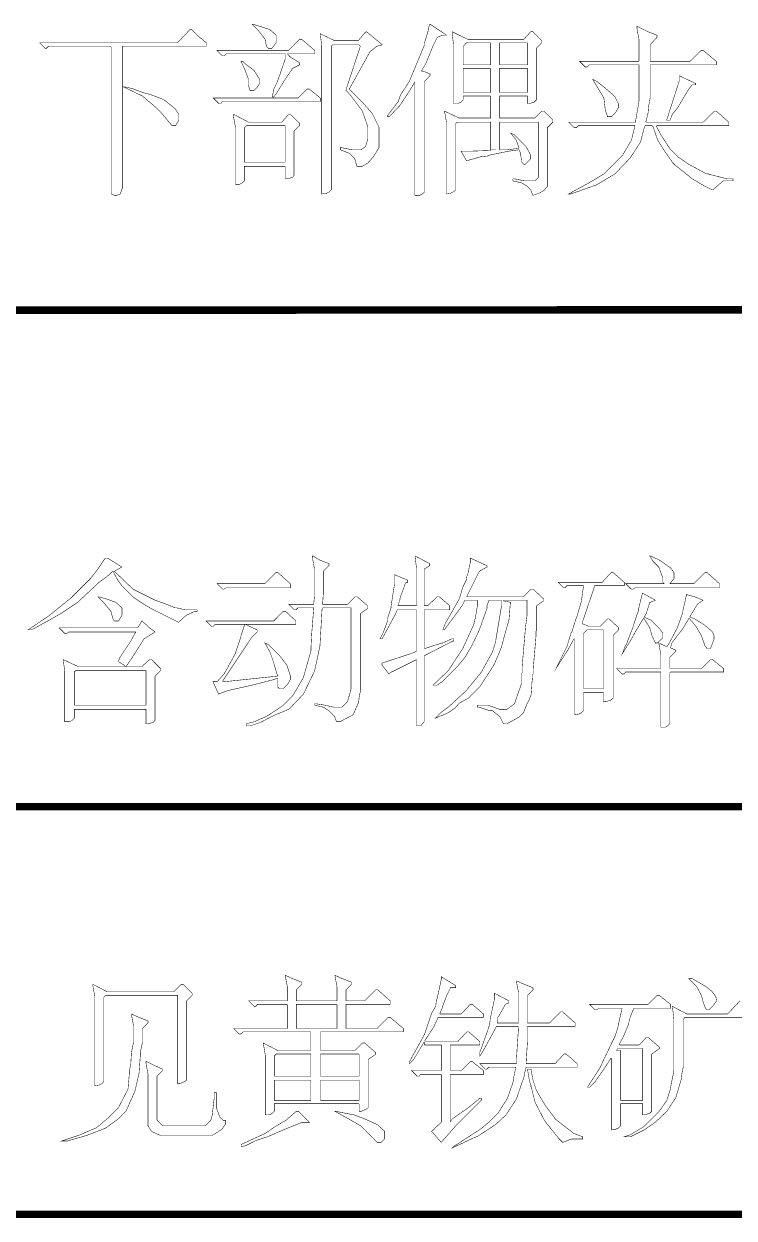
# Model space of a CAD drawing. Extents: x 94 to 452, y -72 to 1042.
# Drawn here: x 265.5 to 279.63, y 119.26 to 143.01 of the extents above; entities that cross this region are included whole.
import ezdxf

# ---------------------------------------------------------------- set-up
doc = ezdxf.new("R2010")
doc.units = 0
doc.header["$MEASUREMENT"] = 0
doc.layers.add('TREE_LAYER', color=7, linetype='Continuous')

msp = doc.modelspace()

# ---------------------------------------------------------------- linework, layer by layer
at = {"layer": 'TREE_LAYER'}
for points, const_width, elevation in [([(270.049836, 143.002322), (270.03611, 143.002322), (270.15964, 142.878793), (270.296894, 142.700361), (270.324345, 142.563107), (270.365522, 142.52193), (270.434149, 142.52193), (270.516502, 142.631734), (270.516502, 142.782714), (270.392973, 142.892518), (270.187091, 142.961146), (270.132189, 142.974871), (270.049836, 143.002322), (270.049836, 143.002322)], 0.01, 73), ([(273.577287, 143.002322), (273.563561, 142.988597), (273.53611, 142.851342), (273.467483, 142.631734), (273.467483, 142.590558), (273.165522, 141.863107), (272.987091, 141.588597), (272.945914, 141.465067), (272.726306, 141.176832), (272.726306, 141.163107), (272.767483, 141.163107), (272.987091, 141.39644), (273.165522, 141.67095), (273.275326, 141.849381), (273.275326, 141.849381), (273.275326, 139.598401), (273.371404, 139.598401), (273.426306, 139.625852), (273.467483, 139.667028), (273.467483, 141.863107), (273.577287, 141.97291), (273.577287, 142.014087), (273.440032, 142.068989), (273.412581, 142.068989), (273.412581, 142.082714), (273.494934, 142.219969), (273.645914, 142.590558), (273.714542, 142.727812), (273.728267, 142.741538), (273.824345, 142.782714), (273.906698, 142.782714), (273.577287, 143.002322), (273.577287, 143.002322)], 0.01, 73), ([(277.694934, 142.961146), (277.694934, 142.961146), (277.694934, 142.906244), (277.73611, 142.686636), (277.73611, 142.274871), (277.722385, 142.261146), (276.555718, 142.261146), (276.665522, 142.151342), (276.706698, 142.151342), (276.747875, 142.192518), (277.722385, 142.192518), (277.73611, 142.192518), (277.73611, 141.478793), (277.667483, 141.080754), (277.667483, 141.053303), (276.33611, 141.053303), (276.445914, 140.943499), (276.487091, 140.943499), (276.528267, 140.984675), (277.653757, 140.984675), (277.653757, 140.984675), (277.58513, 140.69644), (277.406698, 140.394479), (277.03611, 140.023891), (276.7616, 139.859185), (276.33611, 139.625852), (276.377287, 139.625852), (276.88513, 139.804283), (277.255718, 140.023891), (277.557679, 140.339577), (277.763561, 140.655263), (277.845914, 140.97095), (277.85964, 140.984675), (277.996894, 140.984675), (278.01062, 140.97095), (278.106698, 140.69644), (278.243953, 140.476832), (278.408659, 140.243499), (278.449836, 140.202322), (278.792973, 139.927812), (279.026306, 139.790558), (279.191012, 139.708205), (279.204738, 139.708205), (279.41062, 139.886636), (279.602777, 139.886636), (279.602777, 139.927812), (279.479247, 139.927812), (279.053757, 140.037616), (278.724345, 140.216048), (278.504738, 140.367028), (278.353757, 140.518008), (278.175326, 140.792518), (278.079247, 140.97095), (278.092973, 140.984675), (279.520424, 140.984675), (279.520424, 141.053303), (279.273365, 141.27291), (279.232189, 141.27291), (279.012581, 141.053303), (277.873365, 141.053303), (277.873365, 141.067028), (277.914542, 141.231734), (277.928267, 141.382714), (277.955718, 141.533695), (277.955718, 142.192518), (277.955718, 142.192518), (279.273365, 142.192518), (279.273365, 142.261146), (279.012581, 142.480754), (278.971404, 142.480754), (278.751796, 142.261146), (277.955718, 142.261146), (277.955718, 142.274871), (277.955718, 142.590558), (278.092973, 142.741538), (278.092973, 142.782714), (277.914542, 142.851342), (277.694934, 142.961146), (277.694934, 142.961146)], 0.01, 73), ([(268.841992, 142.892518), (268.800816, 142.892518), (268.553757, 142.631734), (265.808659, 142.631734), (265.918463, 142.52193), (265.945914, 142.52193), (265.987091, 142.563107), (267.222385, 142.563107), (267.23611, 142.549381), (267.23611, 139.625852), (267.304738, 139.598401), (267.345914, 139.598401), (267.414542, 139.625852), (267.455718, 139.735656), (267.455718, 142.549381), (267.455718, 142.563107), (269.130228, 142.563107), (269.130228, 142.631734), (268.992973, 142.741538), (268.841992, 142.892518), (268.841992, 142.892518)], 0.01, 73), ([(271.024345, 142.700361), (270.983169, 142.700361), (270.763561, 142.480754), (269.33611, 142.480754), (269.445914, 142.37095), (269.487091, 142.37095), (269.528267, 142.412126), (270.694934, 142.412126), (270.694934, 142.412126), (270.694934, 142.302322), (270.543953, 141.863107), (270.475326, 141.725852), (270.434149, 141.533695), (269.267483, 141.533695), (269.377287, 141.423891), (269.418463, 141.423891), (269.445914, 141.465067), (271.394934, 141.465067), (271.394934, 141.533695), (271.175326, 141.712126), (271.134149, 141.712126), (270.955718, 141.533695), (270.447875, 141.533695), (270.447875, 141.533695), (270.516502, 141.616048), (270.694934, 141.904283), (270.845914, 142.123891), (270.983169, 142.192518), (270.983169, 142.233695), (270.804738, 142.343499), (270.73611, 142.412126), (270.73611, 142.412126), (271.28513, 142.412126), (271.28513, 142.480754), (271.024345, 142.700361), (271.024345, 142.700361)], 0.01, 73), ([(272.314542, 142.851342), (272.287091, 142.837616), (272.149836, 142.67291), (271.683169, 142.67291), (271.394934, 142.810165), (271.422385, 142.576832), (271.422385, 139.625852), (271.518463, 139.639577), (271.573365, 139.667028), (271.614542, 139.708205), (271.614542, 142.563107), (271.641992, 142.590558), (272.163561, 142.590558), (272.191012, 142.563107), (271.902777, 141.684675), (271.98513, 141.602322), (272.232189, 141.27291), (272.341992, 140.957224), (272.341992, 140.723891), (272.300816, 140.586636), (272.300816, 140.57291), (272.204738, 140.504283), (272.026306, 140.504283), (271.820424, 140.545459), (271.792973, 140.545459), (271.792973, 140.504283), (271.971404, 140.435656), (272.081208, 140.325852), (272.122385, 140.174871), (272.232189, 140.174871), (272.341992, 140.243499), (272.451796, 140.367028), (272.5616, 140.545459), (272.5616, 140.957224), (272.424345, 141.231734), (272.204738, 141.478793), (271.971404, 141.712126), (272.383169, 142.453303), (272.520424, 142.563107), (272.630228, 142.590558), (272.314542, 142.851342), (272.314542, 142.851342)], 0.01, 73), ([(274.016502, 142.851342), (274.016502, 142.851342), (274.016502, 142.823891), (274.043953, 142.604283), (274.043953, 141.423891), (274.126306, 141.423891), (274.194934, 141.451342), (274.23611, 141.492518), (274.23611, 141.561146), (274.23611, 141.574871), (274.771404, 141.574871), (274.78513, 141.561146), (274.78513, 141.135656), (274.771404, 141.135656), (274.153757, 141.135656), (273.865522, 141.27291), (273.906698, 141.039577), (273.906698, 139.625852), (273.989051, 139.639577), (274.043953, 139.667028), (274.08513, 139.708205), (274.08513, 141.025852), (274.126306, 141.053303), (274.771404, 141.053303), (274.78513, 141.053303), (274.78513, 140.504283), (274.881208, 140.504283), (274.881208, 140.504283), (274.881208, 140.504283), (274.78513, 140.504283), (274.78513, 140.490558), (274.387091, 140.476832), (274.387091, 140.476832), (274.291012, 140.476832), (274.291012, 140.476832), (274.194934, 140.476832), (274.304738, 140.284675), (274.592973, 140.367028), (274.730228, 140.380754), (274.743953, 140.394479), (275.141992, 140.476832), (275.347875, 140.504283), (275.3616, 140.476832), (275.375326, 140.435656), (275.375326, 140.408205), (275.402777, 140.298401), (275.402777, 140.257224), (275.443953, 140.216048), (275.471404, 140.216048), (275.581208, 140.325852), (275.581208, 140.394479), (275.48513, 140.57291), (275.251796, 140.806244), (275.183169, 140.833695), (275.292973, 140.69644), (275.347875, 140.545459), (275.334149, 140.531734), (275.114542, 140.504283), (274.977287, 140.504283), (274.977287, 140.504283), (274.963561, 140.504283), (274.963561, 141.053303), (274.963561, 141.053303), (275.732189, 141.053303), (275.732189, 141.053303), (275.732189, 139.955263), (275.663561, 139.886636), (275.457679, 139.886636), (275.251796, 139.927812), (275.224345, 139.927812), (275.224345, 139.886636), (275.402777, 139.845459), (275.512581, 139.776832), (275.581208, 139.708205), (275.622385, 139.598401), (275.745914, 139.639577), (275.841992, 139.694479), (275.91062, 139.776832), (275.91062, 140.943499), (276.020424, 141.053303), (276.020424, 141.094479), (275.841992, 141.27291), (275.800816, 141.27291), (275.663561, 141.135656), (274.963561, 141.135656), (274.963561, 141.135656), (274.963561, 141.561146), (274.963561, 141.574871), (275.512581, 141.574871), (275.512581, 141.561146), (275.512581, 141.423891), (275.553757, 141.423891), (275.649836, 141.451342), (275.691012, 141.492518), (275.691012, 142.52193), (275.800816, 142.631734), (275.800816, 142.67291), (275.622385, 142.851342), (275.581208, 142.851342), (275.443953, 142.700361), (274.332189, 142.700361), (274.153757, 142.782714), (274.016502, 142.851342), (274.016502, 142.851342)], 0.01, 73), ([(274.304738, 142.631734), (274.304738, 142.631734), (274.771404, 142.631734), (274.78513, 142.631734), (274.78513, 142.192518), (274.771404, 142.192518), (274.23611, 142.192518), (274.23611, 142.192518), (274.23611, 142.563107), (274.304738, 142.631734), (274.304738, 142.631734)], 0.01, 73), ([(274.963561, 142.631734), (274.963561, 142.631734), (275.512581, 142.631734), (275.512581, 142.631734), (275.512581, 142.192518), (275.512581, 142.192518), (274.963561, 142.192518), (274.963561, 142.192518), (274.963561, 142.631734), (274.963561, 142.631734)], 0.01, 73), ([(269.857679, 142.261146), (269.816502, 142.261146), (269.88513, 142.123891), (269.967483, 141.904283), (269.967483, 141.780754), (269.994934, 141.684675), (269.994934, 141.684675), (270.077287, 141.684675), (270.145914, 141.753303), (270.187091, 141.82193), (270.187091, 141.904283), (270.145914, 141.97291), (270.077287, 142.082714), (269.926306, 142.192518), (269.857679, 142.261146), (269.857679, 142.261146)], 0.01, 73), ([(274.23611, 142.110165), (274.23611, 142.123891), (274.771404, 142.123891), (274.78513, 142.110165), (274.78513, 141.643499), (274.771404, 141.643499), (274.23611, 141.643499), (274.23611, 141.643499), (274.23611, 142.110165), (274.23611, 142.110165)], 0.01, 73), ([(274.963561, 142.110165), (274.963561, 142.123891), (275.512581, 142.123891), (275.512581, 142.110165), (275.512581, 141.643499), (275.512581, 141.643499), (274.963561, 141.643499), (274.963561, 141.643499), (274.963561, 142.110165), (274.963561, 142.110165)], 0.01, 73), ([(267.51062, 141.753303), (267.483169, 141.753303), (267.853757, 141.574871), (268.114542, 141.355263), (268.238071, 141.231734), (268.443953, 140.984675), (268.512581, 140.984675), (268.526306, 140.998401), (268.581208, 141.094479), (268.581208, 141.204283), (268.512581, 141.314087), (268.292973, 141.492518), (268.238071, 141.519969), (268.018463, 141.602322), (267.908659, 141.629773), (267.675326, 141.712126), (267.634149, 141.725852), (267.51062, 141.753303), (267.51062, 141.753303)], 0.01, 73), ([(276.816502, 141.904283), (276.816502, 141.904283), (276.830228, 141.876832), (277.03611, 141.533695), (277.063561, 141.300361), (277.104738, 141.176832), (277.104738, 141.163107), (277.187091, 141.163107), (277.269443, 141.245459), (277.324345, 141.341538), (277.324345, 141.423891), (277.255718, 141.561146), (277.228267, 141.588597), (277.03611, 141.753303), (276.898855, 141.863107), (276.816502, 141.904283), (276.816502, 141.904283)], 0.01, 73), ([(278.545914, 141.97291), (278.532189, 141.97291), (278.532189, 141.863107), (278.28513, 141.094479), (278.353757, 141.094479), (278.394934, 141.204283), (278.504738, 141.341538), (278.724345, 141.712126), (278.792973, 141.794479), (278.8616, 141.794479), (278.8616, 141.82193), (278.545914, 141.97291), (278.545914, 141.97291)], 0.01, 73), ([(269.679247, 141.204283), (269.665522, 141.204283), (269.665522, 141.176832), (269.706698, 140.957224), (269.706698, 139.818008), (269.789051, 139.818008), (269.843953, 139.845459), (269.88513, 139.886636), (269.88513, 140.174871), (269.898855, 140.174871), (270.694934, 140.174871), (270.694934, 140.174871), (270.694934, 139.927812), (270.73611, 139.927812), (270.845914, 139.955263), (270.873365, 139.99644), (270.873365, 140.874871), (270.983169, 140.984675), (270.983169, 141.025852), (270.804738, 141.204283), (270.763561, 141.204283), (270.626306, 141.053303), (269.967483, 141.053303), (269.679247, 141.204283), (269.679247, 141.204283)], 0.01, 73), ([(269.926306, 140.984675), (269.926306, 140.984675), (270.694934, 140.984675), (270.694934, 140.984675), (270.694934, 140.257224), (270.694934, 140.257224), (269.898855, 140.257224), (269.88513, 140.257224), (269.88513, 140.943499), (269.926306, 140.984675), (269.926306, 140.984675)], 0.01, 73), ([(221.22612, 137.294636), (399.22612, 137.377772)], 0.15, 178.000019), ([(267.160748, 132.386747), (267.119572, 132.386747), (267.105846, 132.373021), (266.968592, 132.167139), (266.831337, 131.988708), (266.447023, 131.604394), (266.007807, 131.247531), (265.582317, 130.959296), (265.650944, 130.959296), (266.048984, 131.178904), (266.241141, 131.288708), (266.570552, 131.508315), (267.009768, 131.92008), (267.050944, 131.947531), (267.147023, 132.016159), (267.270552, 132.125962), (267.366631, 131.947531), (267.448984, 131.837727), (267.682317, 131.604394), (267.888199, 131.467139), (268.052905, 131.371061), (268.574474, 131.110276), (268.725454, 131.247531), (268.903886, 131.329884), (268.945062, 131.329884), (268.945062, 131.357335), (268.711729, 131.357335), (268.533297, 131.398511), (268.505846, 131.398511), (268.341141, 131.467139), (268.107807, 131.549492), (267.668592, 131.7691), (267.298003, 132.125962), (267.448984, 132.208315), (267.160748, 132.386747), (267.160748, 132.386747)], 0.01, 74), ([(271.250944, 132.427923), (271.237219, 132.427923), (271.237219, 132.400472), (271.278395, 132.180864), (271.278395, 131.618119), (271.26467, 131.480864), (271.26467, 131.467139), (270.770552, 131.467139), (270.880356, 131.357335), (270.907807, 131.357335), (270.948984, 131.398511), (271.250944, 131.398511), (271.26467, 131.398511), (271.223494, 130.876943), (271.209768, 130.616159), (271.209768, 130.547531), (271.058788, 130.012237), (270.907807, 129.751453), (270.83918, 129.641649), (270.647023, 129.449492), (270.331337, 129.24361), (270.084278, 129.133806), (269.919572, 129.092629), (269.919572, 129.051453), (270.001925, 129.051453), (270.207807, 129.12008), (270.468592, 129.257335), (270.770552, 129.380864), (271.058788, 129.682825), (271.278395, 130.135766), (271.333297, 130.382825), (271.388199, 130.64361), (271.429376, 131.371061), (271.443101, 131.398511), (272.005846, 131.398511), (272.005846, 131.398511), (272.005846, 129.778904), (271.937219, 129.531845), (271.827415, 129.422041), (271.662709, 129.422041), (271.53918, 129.449492), (271.484278, 129.463217), (271.305846, 129.490668), (271.278395, 129.490668), (271.278395, 129.463217), (271.456827, 129.422041), (271.566631, 129.353413), (271.676435, 129.24361), (271.717611, 129.133806), (271.786239, 129.133806), (272.047023, 129.271061), (272.156827, 129.518119), (272.170552, 129.641649), (272.198003, 129.765178), (272.198003, 131.288708), (272.335258, 131.384786), (272.335258, 131.398511), (272.335258, 131.439688), (272.129376, 131.618119), (272.088199, 131.618119), (271.937219, 131.467139), (271.443101, 131.467139), (271.443101, 131.508315), (271.456827, 131.700472), (271.456827, 132.125962), (271.566631, 132.235766), (271.566631, 132.276943), (271.388199, 132.34557), (271.250944, 132.427923), (271.250944, 132.427923)], 0.01, 74), ([(273.282317, 132.427923), (273.282317, 132.427923), (273.282317, 132.400472), (273.309768, 132.180864), (273.309768, 131.439688), (273.309768, 131.439688), (272.952905, 131.439688), (272.93918, 131.439688), (272.980356, 131.563217), (272.980356, 131.590668), (273.09016, 131.892629), (273.103886, 131.906355), (273.131337, 131.906355), (273.131337, 131.947531), (272.870552, 132.057335), (272.870552, 131.865178), (272.801925, 131.425962), (272.801925, 131.398511), (272.733297, 131.192629), (272.733297, 131.137727), (272.650944, 130.918119), (272.582317, 130.780864), (272.623494, 130.780864), (272.623494, 130.780864), (272.884278, 131.261257), (272.925454, 131.357335), (273.309768, 131.357335), (273.309768, 131.357335), (273.309768, 130.533806), (273.21369, 130.492629), (272.623494, 130.300472), (272.623494, 130.259296), (272.760748, 130.080864), (272.801925, 130.122041), (272.81565, 130.122041), (273.309768, 130.3691), (273.309768, 130.3691), (273.309768, 129.051453), (273.392121, 129.051453), (273.460748, 129.133806), (273.460748, 130.437727), (273.474474, 130.451453), (274.037219, 130.739688), (274.050944, 130.739688), (274.050944, 130.780864), (274.009768, 130.780864), (273.831337, 130.698511), (273.817611, 130.698511), (273.474474, 130.588708), (273.460748, 130.588708), (273.460748, 131.357335), (273.460748, 131.357335), (273.968592, 131.357335), (273.968592, 131.439688), (273.762709, 131.618119), (273.721533, 131.618119), (273.529376, 131.439688), (273.460748, 131.439688), (273.460748, 131.439688), (273.460748, 132.167139), (273.570552, 132.235766), (273.570552, 132.235766), (273.570552, 132.276943), (273.282317, 132.427923), (273.282317, 132.427923)], 0.01, 74), ([(274.380356, 132.386747), (274.380356, 132.386747), (274.380356, 132.304394), (274.325454, 132.057335), (274.311729, 132.029884), (274.298003, 131.947531), (274.229376, 131.810276), (274.160748, 131.576943), (273.886239, 131.096551), (273.831337, 130.959296), (273.858788, 130.959296), (273.872513, 130.973021), (274.21565, 131.439688), (274.270552, 131.549492), (274.517611, 131.549492), (274.517611, 131.535766), (274.517611, 131.425962), (274.476435, 131.178904), (274.462709, 131.151453), (274.448984, 131.0691), (274.229376, 130.588708), (273.941141, 130.149492), (273.63918, 129.861257), (273.721533, 129.861257), (273.817611, 129.929884), (274.133297, 130.24557), (274.270552, 130.410276), (274.407807, 130.64361), (274.558788, 130.959296), (274.709768, 131.384786), (274.709768, 131.439688), (274.750944, 131.549492), (274.998003, 131.549492), (274.998003, 131.535766), (274.998003, 131.425962), (274.888199, 130.767139), (274.888199, 130.739688), (274.819572, 130.52008), (274.599964, 130.122041), (274.298003, 129.751453), (273.954866, 129.435766), (273.79016, 129.312237), (273.680356, 129.202433), (273.941141, 129.312237), (274.078395, 129.408315), (274.160748, 129.504394), (274.33918, 129.600472), (274.572513, 129.833806), (274.847023, 130.259296), (274.901925, 130.382825), (274.998003, 130.616159), (275.052905, 130.822041), (275.148984, 131.165178), (275.176435, 131.508315), (275.03918, 131.535766), (275.03918, 131.549492), (275.505846, 131.549492), (275.505846, 131.535766), (275.505846, 131.233806), (275.478395, 131.027923), (275.437219, 130.547531), (275.437219, 130.547531), (275.409768, 130.218119), (275.409768, 130.204394), (275.409768, 130.108315), (275.396043, 130.09459), (275.396043, 129.888708), (275.286239, 129.573021), (275.258788, 129.490668), (275.107807, 129.380864), (274.956827, 129.380864), (274.723494, 129.463217), (274.517611, 129.463217), (274.517611, 129.422041), (274.558788, 129.422041), (274.76467, 129.353413), (274.819572, 129.353413), (274.970552, 129.229884), (275.03918, 129.092629), (275.107807, 129.092629), (275.354866, 129.229884), (275.437219, 129.312237), (275.505846, 129.490668), (275.547023, 129.559296), (275.588199, 129.6691), (275.601925, 129.833806), (275.601925, 129.847531), (275.601925, 129.874982), (275.61565, 130.012237), (275.61565, 130.067139), (275.629376, 130.080864), (275.629376, 130.135766), (275.629376, 130.190668), (275.656827, 130.492629), (275.656827, 130.492629), (275.684278, 130.822041), (275.684278, 130.835766), (275.684278, 130.931845), (275.698003, 130.94557), (275.698003, 131.439688), (275.835258, 131.535766), (275.835258, 131.549492), (275.835258, 131.576943), (275.629376, 131.7691), (275.588199, 131.7691), (275.437219, 131.618119), (274.311729, 131.618119), (274.311729, 131.631845), (274.558788, 132.125962), (274.709768, 132.208315), (274.709768, 132.235766), (274.380356, 132.386747), (274.380356, 132.386747)], 0.01, 74), ([(277.962709, 132.427923), (277.948984, 132.427923), (278.017611, 132.318119), (278.127415, 132.208315), (278.209768, 131.988708), (278.209768, 131.906355), (278.237219, 131.878904), (278.237219, 131.878904), (277.468592, 131.878904), (277.578395, 131.7691), (277.619572, 131.7691), (277.660748, 131.796551), (279.335258, 131.796551), (279.335258, 131.878904), (279.088199, 132.098511), (279.047023, 132.098511), (278.827415, 131.878904), (278.347023, 131.878904), (278.347023, 131.878904), (278.360748, 131.892629), (278.429376, 131.974982), (278.429376, 132.098511), (278.360748, 132.19459), (278.141141, 132.34557), (278.086239, 132.373021), (277.962709, 132.427923), (277.962709, 132.427923)], 0.01, 74), ([(270.550944, 132.098511), (270.509768, 132.098511), (270.29016, 131.878904), (269.343101, 131.878904), (269.452905, 131.7691), (269.480356, 131.7691), (269.521533, 131.796551), (270.798003, 131.796551), (270.798003, 131.878904), (270.550944, 132.098511), (270.550944, 132.098511)], 0.01, 74), ([(277.221533, 132.098511), (277.180356, 132.098511), (277.001925, 131.906355), (276.123494, 131.906355), (276.233297, 131.796551), (276.260748, 131.796551), (276.301925, 131.837727), (276.631337, 131.837727), (276.631337, 131.837727), (276.59016, 131.535766), (276.494082, 131.206355), (276.480356, 131.178904), (276.398003, 130.918119), (276.384278, 130.904394), (276.301925, 130.629884), (276.082317, 130.190668), (276.082317, 130.190668), (276.329376, 130.574982), (276.43918, 130.780864), (276.452905, 130.780864), (276.452905, 129.271061), (276.535258, 129.284786), (276.59016, 129.312237), (276.631337, 129.353413), (276.631337, 129.710276), (276.631337, 129.710276), (277.029376, 129.710276), (277.029376, 129.710276), (277.029376, 129.531845), (277.070552, 129.531845), (277.166631, 129.559296), (277.221533, 129.600472), (277.221533, 130.849492), (277.331337, 130.959296), (277.331337, 131.000472), (277.13918, 131.178904), (277.111729, 131.178904), (276.960748, 131.027923), (276.741141, 131.027923), (276.603886, 131.082825), (276.603886, 131.096551), (276.850944, 131.824002), (276.850944, 131.837727), (277.441141, 131.837727), (277.441141, 131.906355), (277.221533, 132.098511), (277.221533, 132.098511)], 0.01, 74), ([(266.982317, 131.618119), (266.968592, 131.618119), (267.092121, 131.49459), (267.229376, 131.329884), (267.270552, 131.178904), (267.298003, 131.137727), (267.380356, 131.137727), (267.448984, 131.247531), (267.448984, 131.398511), (267.325454, 131.508315), (267.133297, 131.576943), (267.078395, 131.590668), (266.982317, 131.618119), (266.982317, 131.618119)], 0.01, 74), ([(278.69016, 131.659296), (278.676435, 131.659296), (278.676435, 131.64557), (278.648984, 131.522041), (278.607807, 131.34361), (278.607807, 131.316159), (278.498003, 131.000472), (278.305846, 130.64361), (278.292121, 130.629884), (278.278395, 130.629884), (278.127415, 130.698511), (278.168592, 130.465178), (278.168592, 130.190668), (278.168592, 130.190668), (277.29016, 130.190668), (277.399964, 130.080864), (277.441141, 130.080864), (277.468592, 130.122041), (278.168592, 130.122041), (278.168592, 130.108315), (278.168592, 129.024002), (278.250944, 129.024002), (278.305846, 129.051453), (278.347023, 129.092629), (278.347023, 130.108315), (278.360748, 130.122041), (279.417611, 130.122041), (279.417611, 130.190668), (279.198003, 130.3691), (279.156827, 130.3691), (278.978395, 130.190668), (278.360748, 130.190668), (278.347023, 130.190668), (278.347023, 130.410276), (278.456827, 130.52008), (278.456827, 130.561257), (278.360748, 130.602433), (278.388199, 130.698511), (278.607807, 130.986747), (278.731337, 131.192629), (278.868592, 131.027923), (278.96467, 130.863217), (278.978395, 130.835766), (279.047023, 130.64361), (279.088199, 130.588708), (279.156827, 130.588708), (279.225454, 130.767139), (279.225454, 130.849492), (279.198003, 130.918119), (279.170552, 130.94557), (279.019572, 131.0691), (278.841141, 131.178904), (278.745062, 131.22008), (278.896043, 131.467139), (279.005846, 131.549492), (278.841141, 131.618119), (278.786239, 131.631845), (278.69016, 131.659296), (278.69016, 131.659296)], 0.01, 74), ([(277.811729, 131.686747), (277.798003, 131.686747), (277.798003, 131.659296), (277.770552, 131.563217), (277.729376, 131.384786), (277.729376, 131.357335), (277.674474, 131.206355), (277.674474, 131.192629), (277.619572, 131.041649), (277.619572, 131.027923), (277.482317, 130.671061), (277.468592, 130.657335), (277.399964, 130.478904), (277.578395, 130.767139), (277.660748, 130.918119), (277.825454, 131.192629), (277.83918, 131.178904), (277.948984, 131.000472), (277.99016, 130.849492), (278.058788, 130.698511), (278.099964, 130.698511), (278.209768, 130.808315), (278.209768, 130.890668), (278.141141, 130.986747), (277.976435, 131.151453), (277.852905, 131.206355), (277.83918, 131.22008), (277.880356, 131.288708), (277.948984, 131.508315), (277.962709, 131.508315), (278.058788, 131.549492), (277.811729, 131.686747), (277.811729, 131.686747)], 0.01, 74), ([(270.701925, 131.329884), (270.660748, 131.329884), (270.468592, 131.137727), (269.123494, 131.137727), (269.233297, 131.027923), (269.260748, 131.027923), (269.301925, 131.0691), (269.878395, 131.0691), (269.892121, 131.0691), (269.823494, 130.863217), (269.809768, 130.808315), (269.699964, 130.478904), (269.480356, 130.080864), (269.343101, 129.929884), (269.260748, 129.929884), (269.370552, 129.682825), (269.548984, 129.751453), (270.043101, 129.861257), (270.468592, 129.971061), (270.537219, 129.998511), (270.550944, 129.998511), (270.550944, 129.82008), (270.578395, 129.792629), (270.660748, 129.792629), (270.743101, 129.874982), (270.798003, 129.971061), (270.798003, 130.053413), (270.729376, 130.259296), (270.592121, 130.437727), (270.358788, 130.671061), (270.29016, 130.698511), (270.29016, 130.698511), (270.303886, 130.684786), (270.399964, 130.506355), (270.468592, 130.300472), (270.537219, 130.067139), (270.550944, 130.053413), (270.537219, 130.039688), (269.494082, 129.929884), (269.452905, 129.94361), (270.029376, 130.808315), (270.13918, 130.918119), (270.13918, 130.959296), (269.905846, 131.0691), (269.905846, 131.0691), (270.907807, 131.0691), (270.907807, 131.137727), (270.701925, 131.329884), (270.701925, 131.329884)], 0.01, 74), ([(267.847023, 131.137727), (267.76467, 131.000472), (266.199964, 131.000472), (266.309768, 130.890668), (266.350944, 130.890668), (266.392121, 130.918119), (267.723494, 130.918119), (267.723494, 130.918119), (267.627415, 130.739688), (267.407807, 130.410276), (267.380356, 130.341649), (267.380356, 130.327923), (267.49016, 130.259296), (267.517611, 130.231845), (267.517611, 130.231845), (266.570552, 130.231845), (266.282317, 130.3691), (266.309768, 130.135766), (266.309768, 129.133806), (266.405846, 129.133806), (266.460748, 129.161257), (266.501925, 129.202433), (266.501925, 129.380864), (266.501925, 129.380864), (267.91565, 129.380864), (267.929376, 129.380864), (267.929376, 129.092629), (267.970552, 129.092629), (268.066631, 129.12008), (268.107807, 129.161257), (268.107807, 130.039688), (268.217611, 130.149492), (268.217611, 130.190668), (268.03918, 130.3691), (267.998003, 130.3691), (267.847023, 130.231845), (267.531337, 130.231845), (267.531337, 130.231845), (267.627415, 130.3691), (267.888199, 130.780864), (268.107807, 130.918119), (267.998003, 131.000472), (267.847023, 131.137727), (267.847023, 131.137727)], 0.01, 74), ([(276.699964, 130.959296), (276.699964, 130.959296), (277.029376, 130.959296), (277.029376, 130.959296), (277.029376, 129.792629), (277.029376, 129.792629), (276.631337, 129.792629), (276.631337, 129.792629), (276.631337, 130.890668), (276.699964, 130.959296), (276.699964, 130.959296)], 0.01, 74), ([(266.529376, 130.149492), (266.529376, 130.149492), (267.91565, 130.149492), (267.929376, 130.149492), (267.929376, 129.463217), (267.91565, 129.463217), (266.501925, 129.463217), (266.501925, 129.463217), (266.501925, 130.122041), (266.529376, 130.149492), (266.529376, 130.149492)], 0.01, 74), ([(221.22612, 127.44381), (399.22612, 127.44381)], 0.15, 178), ([(270.699074, 124.092239), (270.699074, 124.092239), (270.699074, 124.078514), (270.74025, 123.858906), (270.74025, 123.584396), (270.726525, 123.584396), (269.971623, 123.584396), (270.081427, 123.474592), (270.108878, 123.474592), (270.150054, 123.515769), (270.726525, 123.515769), (270.74025, 123.502043), (270.74025, 123.035376), (270.726525, 123.035376), (269.669662, 123.035376), (269.779466, 122.925573), (269.820642, 122.925573), (269.861819, 122.966749), (271.206917, 122.966749), (271.206917, 122.953024), (271.206917, 122.596161), (271.206917, 122.596161), (270.548093, 122.596161), (270.259858, 122.747141), (270.301034, 122.500082), (270.301034, 121.31969), (270.383387, 121.31969), (270.438289, 121.347141), (270.479466, 121.388318), (270.479466, 121.525573), (270.479466, 121.539298), (272.153976, 121.539298), (272.167701, 121.525573), (272.167701, 121.388318), (272.208878, 121.388318), (272.304956, 121.429494), (272.346132, 121.456945), (272.346132, 122.417729), (272.483387, 122.513808), (272.497113, 122.527533), (272.497113, 122.554984), (272.277505, 122.747141), (272.236328, 122.747141), (272.085348, 122.596161), (271.399074, 122.596161), (271.399074, 122.596161), (271.399074, 122.953024), (271.399074, 122.966749), (273.046132, 122.966749), (273.046132, 123.035376), (272.785348, 123.254984), (272.744172, 123.254984), (272.524564, 123.035376), (271.906917, 123.035376), (271.906917, 123.035376), (271.906917, 123.502043), (271.906917, 123.515769), (272.785348, 123.515769), (272.785348, 123.584396), (272.538289, 123.804004), (272.497113, 123.804004), (272.277505, 123.584396), (271.906917, 123.584396), (271.906917, 123.584396), (271.906917, 123.804004), (272.016721, 123.913808), (272.016721, 123.954984), (271.838289, 124.023612), (271.687309, 124.092239), (271.687309, 124.092239), (271.687309, 124.078514), (271.728485, 123.858906), (271.728485, 123.584396), (271.71476, 123.584396), (270.918681, 123.584396), (270.918681, 123.584396), (270.918681, 123.804004), (271.028485, 123.913808), (271.028485, 123.954984), (270.850054, 124.023612), (270.699074, 124.092239), (270.699074, 124.092239)], 0.01, 75), ([(273.801034, 124.064788), (273.801034, 124.064788), (273.801034, 124.009886), (273.718681, 123.625573), (273.704956, 123.611847), (273.69123, 123.474592), (273.608878, 123.337337), (273.471623, 122.925573), (273.169662, 122.376553), (273.169662, 122.335376), (273.252015, 122.417729), (273.457897, 122.760867), (273.471623, 122.747141), (273.471623, 122.705965), (273.787309, 122.705965), (273.801034, 122.705965), (273.801034, 122.198122), (273.787309, 122.198122), (273.210838, 122.198122), (273.320642, 122.088318), (273.361819, 122.088318), (273.38927, 122.115769), (273.787309, 122.115769), (273.801034, 122.115769), (273.801034, 121.16871), (273.608878, 120.990278), (273.801034, 120.770671), (274.08927, 121.100082), (274.597113, 121.607925), (274.597113, 121.649102), (274.569662, 121.649102), (274.336328, 121.456945), (274.020642, 121.237337), (273.979466, 121.182435), (273.979466, 121.182435), (273.979466, 122.115769), (273.979466, 122.115769), (274.638289, 122.115769), (274.638289, 122.198122), (274.418681, 122.376553), (274.377505, 122.376553), (274.199074, 122.198122), (273.979466, 122.198122), (273.979466, 122.198122), (273.979466, 122.705965), (273.979466, 122.705965), (274.569662, 122.705965), (274.569662, 122.774592), (274.350054, 122.966749), (274.308878, 122.966749), (274.130446, 122.774592), (273.485348, 122.774592), (273.471623, 122.788318), (273.650054, 123.062827), (273.732407, 123.241259), (273.732407, 123.254984), (274.638289, 123.254984), (274.638289, 123.323612), (274.418681, 123.515769), (274.377505, 123.515769), (274.199074, 123.323612), (273.773583, 123.323612), (273.773583, 123.337337), (273.787309, 123.364788), (273.828485, 123.460867), (273.828485, 123.474592), (273.910838, 123.6942), (273.979466, 123.831455), (273.979466, 123.84518), (274.08927, 123.84518), (274.08927, 123.872631), (274.08927, 123.886357), (273.801034, 124.064788), (273.801034, 124.064788)], 0.01, 75), ([(275.297113, 123.982435), (275.297113, 123.982435), (275.297113, 123.96871), (275.338289, 123.749102), (275.338289, 123.14518), (275.324564, 123.14518), (274.912799, 123.14518), (274.912799, 123.14518), (274.926525, 123.213808), (274.926525, 123.254984), (274.94025, 123.26871), (275.077505, 123.515769), (275.146132, 123.54322), (275.146132, 123.584396), (274.857897, 123.735376), (274.857897, 123.611847), (274.775544, 123.227533), (274.775544, 123.200082), (274.748093, 123.062827), (274.597113, 122.637337), (274.569662, 122.56871), (274.569662, 122.486357), (274.638289, 122.596161), (274.720642, 122.747141), (274.899074, 123.076553), (275.324564, 123.076553), (275.338289, 123.062827), (275.310838, 122.651063), (275.310838, 122.651063), (275.297113, 122.417729), (275.297113, 122.417729), (275.297113, 122.349102), (275.297113, 122.335376), (274.569662, 122.335376), (274.679466, 122.225573), (274.706917, 122.225573), (274.748093, 122.266749), (275.283387, 122.266749), (275.283387, 122.266749), (275.242211, 122.060867), (275.228485, 121.964788), (275.118681, 121.649102), (274.926525, 121.347141), (274.775544, 121.196161), (274.597113, 121.04518), (274.048093, 120.688318), (274.020642, 120.660867), (274.432407, 120.853024), (274.528485, 120.8942), (274.885348, 121.127533), (275.09123, 121.31969), (275.297113, 121.635376), (275.448093, 122.074592), (275.461819, 122.156945), (275.48927, 122.266749), (276.504956, 122.266749), (276.504956, 122.335376), (276.285348, 122.527533), (276.244172, 122.527533), (276.06574, 122.335376), (275.48927, 122.335376), (275.48927, 122.349102), (275.516721, 122.788318), (275.516721, 122.788318), (275.516721, 123.062827), (275.516721, 123.076553), (276.463779, 123.076553), (276.463779, 123.14518), (276.216721, 123.364788), (276.175544, 123.364788), (275.955936, 123.14518), (275.516721, 123.14518), (275.516721, 123.14518), (275.516721, 123.6942), (275.626525, 123.804004), (275.626525, 123.84518), (275.448093, 123.913808), (275.297113, 123.982435), (275.297113, 123.982435)], 0.01, 75), ([(278.797113, 124.023612), (278.728485, 124.023612), (278.879466, 123.872631), (278.975544, 123.6942), (279.016721, 123.54322), (279.057897, 123.433416), (279.085348, 123.405965), (279.126525, 123.405965), (279.208878, 123.488318), (279.277505, 123.584396), (279.263779, 123.666749), (279.181427, 123.776553), (279.057897, 123.872631), (278.797113, 124.023612), (278.797113, 124.023612)], 0.01, 75), ([(266.869662, 123.913808), (266.869662, 123.913808), (266.869662, 123.886357), (266.910838, 123.666749), (266.910838, 121.896161), (266.993191, 121.909886), (267.048093, 121.937337), (267.08927, 121.978514), (267.08927, 123.653024), (267.130446, 123.6942), (268.544172, 123.6942), (268.557897, 123.6942), (268.557897, 121.937337), (268.599074, 121.937337), (268.695152, 121.978514), (268.736328, 122.005965), (268.736328, 123.584396), (268.846132, 123.6942), (268.846132, 123.735376), (268.667701, 123.913808), (268.626525, 123.913808), (268.475544, 123.762827), (267.157897, 123.762827), (266.869662, 123.913808), (266.869662, 123.913808)], 0.01, 75), ([(278.138289, 123.6942), (278.097113, 123.6942), (277.918681, 123.515769), (276.752015, 123.515769), (276.861819, 123.405965), (276.88927, 123.405965), (276.930446, 123.433416), (277.397113, 123.433416), (277.397113, 123.433416), (277.328485, 123.131455), (277.328485, 123.104004), (277.259858, 122.884396), (277.19123, 122.747141), (276.957897, 122.253024), (276.710838, 121.86871), (276.710838, 121.86871), (276.752015, 121.86871), (276.861819, 121.978514), (277.026525, 122.211847), (277.177505, 122.44518), (277.19123, 122.431455), (277.19123, 121.017729), (277.273583, 121.031455), (277.328485, 121.058906), (277.369662, 121.100082), (277.369662, 121.525573), (277.369662, 121.539298), (277.808878, 121.539298), (277.808878, 121.525573), (277.808878, 121.31969), (277.850054, 121.31969), (277.946132, 121.347141), (277.987309, 121.388318), (277.987309, 122.527533), (278.124564, 122.623612), (278.138289, 122.637337), (278.138289, 122.664788), (277.918681, 122.856945), (277.877505, 122.856945), (277.74025, 122.705965), (277.355936, 122.705965), (277.342211, 122.71969), (277.369662, 122.774592), (277.410838, 122.84322), (277.520642, 123.104004), (277.561819, 123.26871), (277.630446, 123.433416), (278.357897, 123.433416), (278.357897, 123.515769), (278.138289, 123.6942), (278.138289, 123.6942)], 0.01, 75), ([(270.918681, 123.502043), (270.918681, 123.515769), (271.71476, 123.515769), (271.728485, 123.502043), (271.728485, 123.035376), (271.71476, 123.035376), (270.918681, 123.035376), (270.918681, 123.035376), (270.918681, 123.502043), (270.918681, 123.502043)], 0.01, 75), ([(279.744172, 123.584396), (279.497113, 123.323612), (278.687309, 123.323612), (278.399074, 123.474592), (278.426525, 123.227533), (278.426525, 122.184396), (278.371623, 121.909886), (278.357897, 121.827533), (278.28927, 121.607925), (278.138289, 121.388318), (277.836328, 121.086357), (277.561819, 120.921651), (277.438289, 120.880474), (277.561819, 120.880474), (277.836328, 121.017729), (278.055936, 121.16871), (278.28927, 121.388318), (278.467701, 121.662827), (278.577505, 122.033416), (278.59123, 122.156945), (278.618681, 122.280474), (278.618681, 123.213808), (278.646132, 123.254984), (280.073583, 123.254984)], 0.01, 75), ([(267.638289, 123.323612), (267.638289, 123.323612), (267.638289, 123.309886), (267.679466, 123.090278), (267.679466, 122.760867), (267.638289, 122.554984), (267.624564, 122.321651), (267.597113, 122.198122), (267.597113, 122.14322), (267.569662, 121.827533), (267.377505, 121.456945), (267.185348, 121.264788), (266.938289, 121.058906), (266.581427, 120.907925), (266.252015, 120.798122), (266.361819, 120.798122), (266.746132, 120.907925), (267.102995, 121.04518), (267.130446, 121.058906), (267.377505, 121.237337), (267.528485, 121.388318), (267.706917, 121.786357), (267.748093, 121.964788), (267.78927, 122.14322), (267.802995, 122.335376), (267.816721, 122.513808), (267.816721, 122.56871), (267.857897, 122.760867), (267.857897, 123.035376), (267.967701, 123.14518), (267.967701, 123.186357), (267.78927, 123.254984), (267.638289, 123.323612), (267.638289, 123.323612)], 0.01, 75), ([(270.506917, 122.513808), (270.520642, 122.527533), (271.206917, 122.527533), (271.206917, 122.513808), (271.206917, 122.088318), (271.206917, 122.088318), (270.479466, 122.088318), (270.479466, 122.088318), (270.479466, 122.486357), (270.506917, 122.513808), (270.506917, 122.513808)], 0.01, 75), ([(271.399074, 122.513808), (271.399074, 122.527533), (272.153976, 122.527533), (272.167701, 122.513808), (272.167701, 122.088318), (272.153976, 122.088318), (271.399074, 122.088318), (271.399074, 122.088318), (271.399074, 122.513808), (271.399074, 122.513808)], 0.01, 75), ([(277.301034, 122.623612), (277.31476, 122.637337), (277.808878, 122.637337), (277.808878, 122.623612), (277.808878, 121.607925), (277.808878, 121.607925), (277.369662, 121.607925), (277.369662, 121.607925), (277.369662, 122.596161), (277.287309, 122.596161), (277.287309, 122.596161), (277.301034, 122.623612), (277.301034, 122.623612)], 0.01, 75), ([(267.94025, 122.376553), (267.926525, 122.376553), (267.926525, 122.349102), (267.967701, 122.129494), (267.967701, 121.100082), (268.036328, 120.990278), (268.21476, 120.907925), (269.244172, 120.907925), (269.312799, 120.949102), (269.436328, 121.031455), (269.504956, 121.127533), (269.504956, 121.209886), (269.463779, 121.209886), (269.395152, 121.278514), (269.326525, 121.456945), (269.326525, 121.758906), (269.285348, 121.758906), (269.285348, 121.662827), (269.244172, 121.305965), (269.216721, 121.209886), (269.106917, 121.100082), (268.255936, 121.100082), (268.146132, 121.209886), (268.146132, 122.088318), (268.255936, 122.198122), (268.255936, 122.225573), (268.077505, 122.307925), (267.94025, 122.376553), (267.94025, 122.376553)], 0.01, 75), ([(275.585348, 122.225573), (275.516721, 122.225573), (275.557897, 121.978514), (275.585348, 121.909886), (275.585348, 121.882435), (275.599074, 121.841259), (275.667701, 121.566749), (275.859858, 121.196161), (276.134368, 120.853024), (276.216721, 120.770671), (276.395152, 120.839298), (276.61476, 120.839298), (276.61476, 120.880474), (276.436328, 120.949102), (276.06574, 121.237337), (276.052015, 121.264788), (275.873583, 121.498122), (275.695152, 121.800082), (275.626525, 122.005965), (275.585348, 122.225573), (275.585348, 122.225573)], 0.01, 75), ([(270.479466, 122.005965), (270.479466, 122.005965), (271.206917, 122.005965), (271.206917, 122.005965), (271.206917, 121.607925), (271.206917, 121.607925), (270.479466, 121.607925), (270.479466, 121.607925), (270.479466, 122.005965), (270.479466, 122.005965)], 0.01, 75), ([(271.399074, 122.005965), (271.399074, 122.005965), (272.153976, 122.005965), (272.167701, 122.005965), (272.167701, 121.607925), (272.153976, 121.607925), (271.399074, 121.607925), (271.399074, 121.607925), (271.399074, 122.005965), (271.399074, 122.005965)], 0.01, 75), ([(270.959858, 121.388318), (270.918681, 121.388318), (270.712799, 121.209886), (270.520642, 121.100082), (270.301034, 120.949102), (269.820642, 120.729494), (269.820642, 120.688318), (269.902995, 120.702043), (270.122603, 120.811847), (270.342211, 120.880474), (270.657897, 121.017729), (271.028485, 121.16871), (271.179466, 121.16871), (270.959858, 121.388318), (270.959858, 121.388318)], 0.01, 75), ([(271.701034, 121.388318), (271.687309, 121.388318), (272.030446, 121.196161), (272.195152, 121.100082), (272.524564, 120.770671), (272.606917, 120.770671), (272.675544, 120.839298), (272.675544, 120.990278), (272.524564, 121.127533), (272.277505, 121.237337), (272.057897, 121.31969), (271.975544, 121.333416), (271.701034, 121.388318), (271.701034, 121.388318)], 0.01, 75), ([(221.22612, 119.339788), (399.22612, 119.339788)], 0.15, 178)]:
    msp.add_lwpolyline(points, dxfattribs=dict(at, const_width=const_width, elevation=elevation))

doc.saveas('drawing.dxf')
